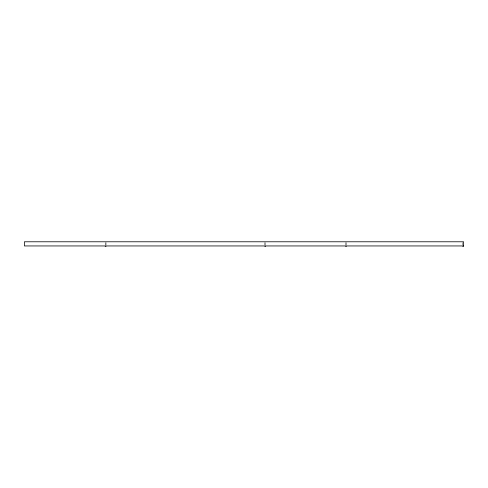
<?xml version="1.0" encoding="UTF-8"?>
<svg xmlns="http://www.w3.org/2000/svg" width="488" height="488" viewBox="0 0 488 488"><rect width="100%" height="100%" fill="white"/><g stroke="black" fill="none" stroke-linecap="round" stroke-linejoin="round"><path stroke-width="0.37" stroke-dasharray="2.44 1.83" d="M462.764 242.518L462.764 245.482M346.443 242.518L346.443 246.22M345.608 242.518L345.608 245.482M265.655 242.518L265.655 246.22M264.819 242.518L264.819 245.482M106.024 242.518L106.024 246.22M105.188 242.518L105.188 245.482"/><path stroke-width="0.73" d="M463.6 245.946L24.4 245.946L24.4 241.78L463.6 241.78L463.6 246.22L462.764 246.22M105.188 246.22L106.024 246.22M264.819 246.22L265.655 246.22M345.608 246.22L346.443 246.22"/></g></svg>
